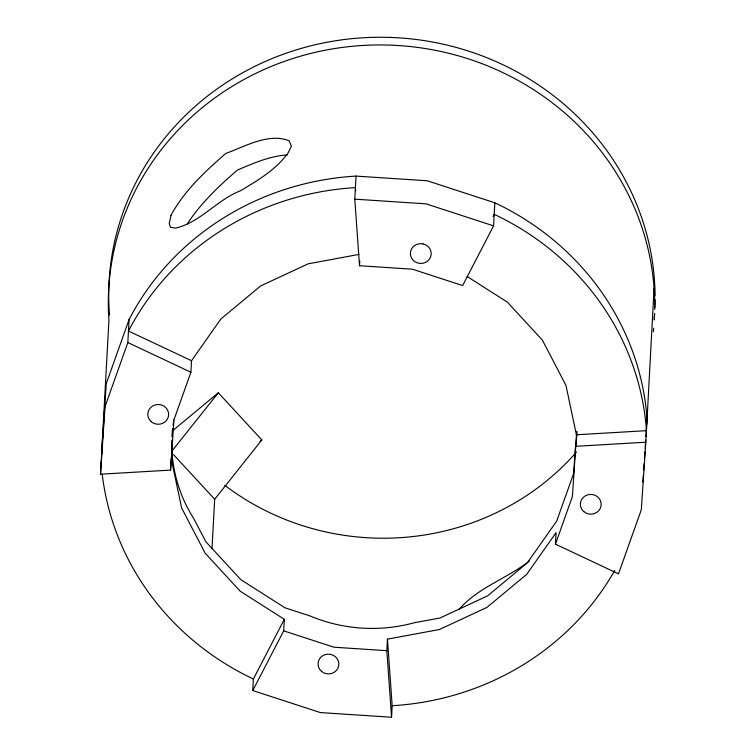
<?xml version="1.0" encoding="UTF-8"?>
<svg xmlns="http://www.w3.org/2000/svg" width="755" height="755" viewBox="0 0 755 755"><rect width="100%" height="100%" fill="white"/><g stroke="black" fill="none" stroke-linecap="round" stroke-linejoin="round"><path stroke-width="1.13" d="M359.012 254.397L308.163 263.825L260.673 285.928L220.885 318.978L191.515 360.73L190.892 372.262L173.943 419.874L170.573 470.101L100.509 474.206L108.928 320.403A273.234 259.418 3.1 0 1 374.178 45.007A273.234 259.418 3.1 0 1 654.67 309.408M100.509 474.206L105.039 406.615L127.85 342.543L129.096 319.469A273.319 259.493 3.1 0 1 356.039 176.094L427.236 180.775L494.836 202.793A273.319 259.493 3.1 0 1 647.082 419.129L646.695 424.961M170.573 470.101L171.196 458.559L181.634 507.973L205.171 553.207L240.194 591.184L284.324 619.308L283.701 630.84L252.755 690.542L320.356 712.569L391.552 717.25L392.175 705.717L387.457 639.145L439.419 629.51L486.918 607.416L526.707 574.366L556.076 532.615L555.453 544.147L618.496 573.866L641.297 509.795L645.836 442.204L654.075 288.401M212.004 548.715L214.684 499.234L261.843 439.948L218.327 392.77L172.31 431.001M252.755 690.542L253.378 679.009L284.324 619.308M494.836 202.793L493.581 225.868L462.645 285.569L412.419 269.205L359.512 265.722L354.793 199.16L356.039 176.094M359.512 265.722L359.767 261.117M391.552 717.25L386.824 650.687L387.457 639.145M555.453 544.147L572.394 496.535L575.763 446.318L576.395 434.776L565.957 385.371L542.42 340.137L507.398 302.16L467.1 276.481M173.659 419.629L173.508 421.913A152.463 144.752 3.1 0 0 173.008 425.301M642.864 482.058L643.326 475.065M643.647 470.403L644.109 463.419M644.421 458.757L644.893 451.764M645.129 448.262L645.676 440.108M645.912 436.607L646.535 427.292M129.096 319.469L106.295 383.549L101.755 451.141A273.319 259.493 3.1 0 0 101.934 453.453M493.138 216.383L494.204 214.326A273.319 259.493 3.1 0 1 646.459 430.671L576.395 434.776M187.287 223.848C200.773 203.237 218.865 186.079 237.41 170.054C253.425 163.269 269.931 155.964 287.504 154.898M172.621 450.235L218.327 392.77M458.804 609.663C477.887 587.513 506.831 578.604 529.283 561.088M260.041 441.448L261.843 439.948M575.763 446.318L645.836 442.204M354.793 199.16L425.99 203.841L493.581 225.868M386.824 650.687L333.927 647.205L283.701 630.84M191.515 360.73L128.473 331.011A273.319 259.493 3.1 0 1 355.416 187.627L355.662 191.128M127.85 342.543L190.892 372.262M173.546 454.633L214.684 499.234M171.829 440.165A152.463 144.752 3.1 0 0 194.026 519.053L205.794 541.675L240.817 579.642L284.946 607.775L310.06 615.948A152.463 144.752 3.1 0 0 414.061 622.799L440.052 617.977L487.541 595.884L527.33 562.834L556.699 521.073L573.649 473.47L575.329 448.357A152.463 144.752 3.1 0 0 576.98 431.247M171.951 436.72A152.463 144.752 3.1 0 1 172.593 428.717M614.721 570.45A273.319 259.493 3.1 0 1 392.175 705.717M253.378 679.009A273.319 259.493 3.1 0 1 102.227 474.272M101.312 464.986A273.319 259.493 3.1 0 1 101.132 462.673M654.632 313.476A273.234 259.418 3.1 0 1 654.198 319.346M109.513 315.024A273.234 259.418 3.1 0 1 370.29 37.429A273.234 259.418 3.1 0 1 655.104 295.856M655.104 299.376A273.234 259.418 3.1 0 1 654.934 307.596M653.679 328.208A273.234 259.418 3.1 0 1 653.33 331.728M654.557 314.108A273.234 259.418 3.1 0 1 654.292 319.988M576.499 452.037A252.312 239.552 3.1 0 1 224.83 485.352M171.055 215.326L169.224 223.433L170.404 227.255L175.613 228.123C200.67 222.244 216.911 199.839 240.468 190.788C257.842 180.436 275.943 169.639 288.061 153.01L291.421 146.225L289.08 140.751C268.686 132.597 244.733 146.593 225.736 153.463C205.181 171.451 184.503 190.543 171.272 214.769L171.055 215.326M422.96 243.903L420.252 243.686A10.41 9.881 3.1 0 0 411.598 258.144A10.41 9.881 3.1 0 0 429.095 259.56A10.41 9.881 3.1 0 0 422.96 243.903M583.794 511.597A10.41 9.881 3.1 0 0 600.942 506.416A10.41 9.881 3.1 0 0 587.56 494.874A10.41 9.881 3.1 0 0 583.794 511.597M321.47 671.327A10.41 9.881 3.1 0 0 338.618 666.146A10.41 9.881 3.1 0 0 325.235 654.613A10.41 9.881 3.1 0 0 321.47 671.327M151.255 421.677A10.41 9.881 3.1 0 0 168.403 416.496A10.41 9.881 3.1 0 0 155.02 404.963A10.41 9.881 3.1 0 0 151.255 421.677"/></g></svg>
